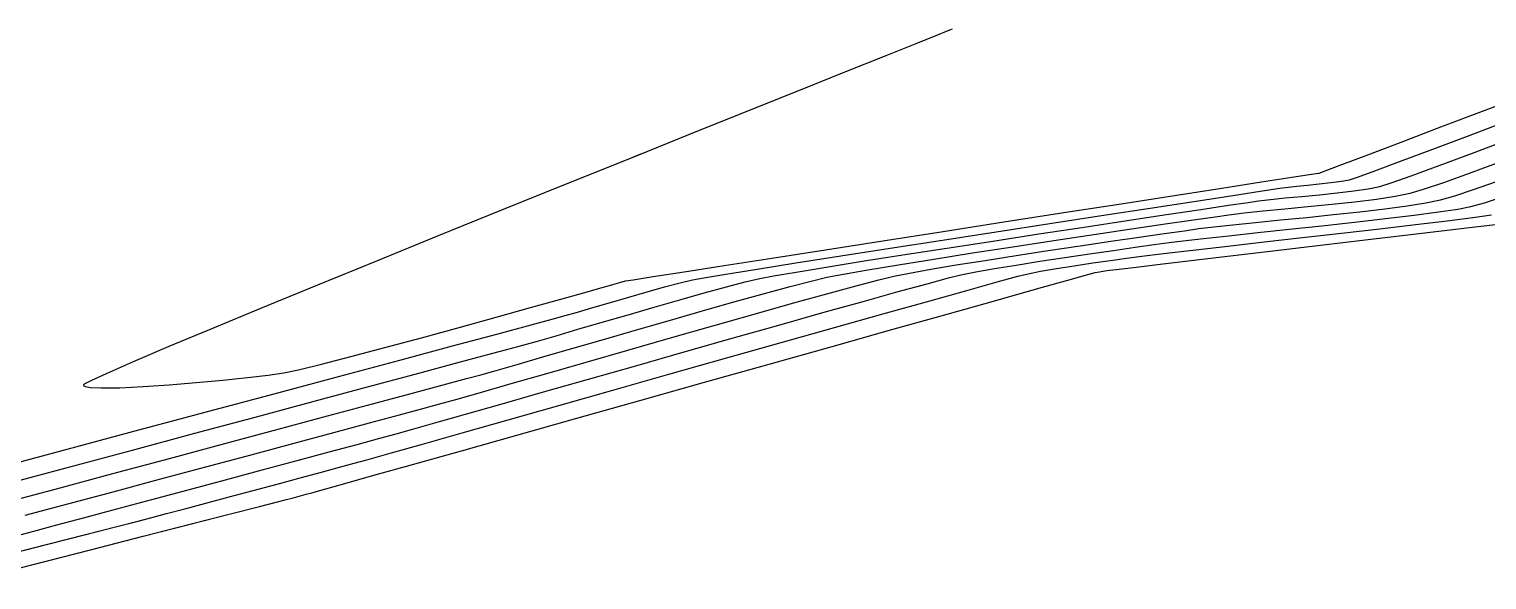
# Model space of a CAD drawing. Header units: metres. Extents: x 708868 to 711043, y 5411316 to 5413138.
# Drawn here: x 709927.5 to 710003.6, y 5412245.4 to 5412274.2 of the extents above; entities that cross this region are included whole.
import ezdxf

# ---------------------------------------------------------------- set-up
doc = ezdxf.new("R2010")
doc.units = ezdxf.units.M
for name, color, linetype in [('Rionegro 2010_Contours', 7, 'Continuous'), ('Rionegro 2014_Contours', 7, 'Continuous'), ('Rionegro 2018_Contours', 7, 'Continuous')]:
    doc.layers.add(name, color=color, linetype=linetype)

msp = doc.modelspace()

# ---------------------------------------------------------------- linework, layer by layer
at = {"layer": 'Rionegro 2010_Contours'}
for points in [[(709959.436, 5412267.657, 244), (709958.778, 5412267.392, 244), (709955.505, 5412266.073, 244), (709952.185, 5412264.732, 244), (709948.882, 5412263.394, 244), (709945.66, 5412262.084, 244), (709942.581, 5412260.827, 244), (709939.709, 5412259.648, 244), (709937.108, 5412258.572, 244), (709934.84, 5412257.623, 244), (709932.97, 5412256.827, 244), (709931.559, 5412256.208, 244), (709930.806, 5412255.857, 244), (709930.48, 5412255.687, 244), (709930.384, 5412255.62, 244), (709930.374, 5412255.601, 244), (709930.39, 5412255.576, 244), (709930.478, 5412255.533, 244), (709930.738, 5412255.488, 244), (709931.298, 5412255.462, 244), (709932.277, 5412255.476, 244), (709933.488, 5412255.534, 244), (709934.845, 5412255.626, 244), (709936.262, 5412255.742, 244), (709937.654, 5412255.872, 244), (709938.935, 5412256.006, 244), (709940.021, 5412256.136, 244), (709940.826, 5412256.25, 244), (709941.599, 5412256.411, 244), (709942.797, 5412256.702, 244), (709944.327, 5412257.096, 244), (709946.097, 5412257.565, 244), (709948.012, 5412258.083, 244), (709949.981, 5412258.622, 244), (709951.91, 5412259.156, 244), (709953.707, 5412259.656, 244), (709955.277, 5412260.095, 244), (709956.53, 5412260.447, 244), (709957.37, 5412260.684, 244), (709957.706, 5412260.779, 244), (709958, 5412260.864, 244), (709958.364, 5412260.969, 244), (709958.659, 5412261.047, 244), (709959.052, 5412261.11, 244), (709960.1, 5412261.275, 244), (709961.715, 5412261.527, 244), (709963.808, 5412261.854, 244), (709966.293, 5412262.241, 244), (709969.082, 5412262.675, 244), (709972.087, 5412263.142, 244), (709975.222, 5412263.63, 244), (709978.398, 5412264.124, 244), (709981.528, 5412264.61, 244), (709984.524, 5412265.076, 244), (709987.3, 5412265.507, 244), (709989.767, 5412265.89, 244), (709991.838, 5412266.212, 244), (709993.426, 5412266.459, 244), (709994.443, 5412266.617, 244), (709994.802, 5412266.672, 244), (709994.852, 5412266.678, 244), (709995.16, 5412266.795, 244), (709996.028, 5412267.123, 244), (709997.377, 5412267.634, 244), (709999.127, 5412268.297, 244), (710001.198, 5412269.082, 244), (710003.512, 5412269.958, 244), (710005.987, 5412270.896, 244)], [(709924.927, 5412251.029, 243), (709928.89, 5412252.092, 243), (709932.824, 5412253.148, 243), (709936.659, 5412254.177, 243), (709940.327, 5412255.161, 243), (709943.758, 5412256.081, 243), (709946.884, 5412256.92, 243), (709949.634, 5412257.659, 243), (709951.94, 5412258.278, 243), (709953.734, 5412258.76, 243), (709954.945, 5412259.086, 243), (709955.505, 5412259.238, 243), (709956.154, 5412259.422, 243), (709956.958, 5412259.656, 243), (709957.866, 5412259.923, 243), (709958.825, 5412260.204, 243), (709959.786, 5412260.481, 243), (709960.696, 5412260.737, 243), (709961.504, 5412260.952, 243), (709962.159, 5412261.11, 243), (709962.747, 5412261.217, 243), (709963.895, 5412261.407, 243), (709965.523, 5412261.669, 243), (709967.548, 5412261.99, 243), (709969.889, 5412262.357, 243), (709972.466, 5412262.758, 243), (709975.196, 5412263.182, 243), (709977.998, 5412263.615, 243), (709980.791, 5412264.045, 243), (709983.493, 5412264.461, 243), (709986.023, 5412264.849, 243), (709988.3, 5412265.197, 243), (709990.242, 5412265.494, 243), (709991.767, 5412265.726, 243), (709992.795, 5412265.882, 243), (709993.244, 5412265.948, 243), (709993.678, 5412265.998, 243), (709994.232, 5412266.052, 243), (709994.845, 5412266.111, 243), (709995.457, 5412266.176, 243), (709996.006, 5412266.248, 243), (709996.432, 5412266.328, 243), (709996.845, 5412266.468, 243), (709997.756, 5412266.8, 243), (709999.09, 5412267.297, 243), (710000.77, 5412267.927, 243), (710002.719, 5412268.661, 243), (710004.859, 5412269.472, 243)], [(709926.095, 5412250.388, 242), (709929.479, 5412251.295, 242), (709932.865, 5412252.204, 242), (709936.192, 5412253.096, 242), (709939.398, 5412253.957, 242), (709942.423, 5412254.769, 242), (709945.203, 5412255.516, 242), (709947.679, 5412256.181, 242), (709949.789, 5412256.748, 242), (709951.47, 5412257.201, 242), (709952.662, 5412257.523, 242), (709953.303, 5412257.697, 242), (709954.058, 5412257.909, 242), (709955.032, 5412258.19, 242), (709956.178, 5412258.523, 242), (709957.446, 5412258.893, 242), (709958.788, 5412259.284, 242), (709960.155, 5412259.679, 242), (709961.498, 5412260.064, 242), (709962.769, 5412260.421, 242), (709963.918, 5412260.736, 242), (709964.898, 5412260.992, 242), (709965.659, 5412261.173, 242), (709966.379, 5412261.31, 242), (709967.559, 5412261.513, 242), (709969.126, 5412261.77, 242), (709971.007, 5412262.072, 242), (709973.131, 5412262.406, 242), (709975.424, 5412262.763, 242), (709977.813, 5412263.131, 242), (709980.226, 5412263.501, 242), (709982.591, 5412263.861, 242), (709984.834, 5412264.201, 242), (709986.883, 5412264.51, 242), (709988.665, 5412264.778, 242), (709990.109, 5412264.993, 242), (709991.14, 5412265.145, 242), (709991.687, 5412265.224, 242), (709992.305, 5412265.298, 242), (709993.074, 5412265.376, 242), (709993.944, 5412265.459, 242), (709994.863, 5412265.548, 242), (709995.781, 5412265.643, 242), (709996.645, 5412265.746, 242), (709997.406, 5412265.857, 242), (709998.012, 5412265.977, 242), (709998.594, 5412266.161, 242), (709999.652, 5412266.535, 242), (710001.1, 5412267.065, 242), (710002.851, 5412267.718, 242), (710004.817, 5412268.459, 242)], [(709926.083, 5412249.432, 241), (709928.968, 5412250.205, 241), (709931.917, 5412250.996, 241), (709934.869, 5412251.788, 241), (709937.76, 5412252.564, 241), (709940.529, 5412253.308, 241), (709943.114, 5412254.002, 241), (709945.453, 5412254.631, 241), (709947.483, 5412255.178, 241), (709949.143, 5412255.625, 241), (709950.37, 5412255.957, 241), (709951.102, 5412256.156, 241), (709951.907, 5412256.382, 241), (709953.003, 5412256.695, 241), (709954.337, 5412257.081, 241), (709955.857, 5412257.521, 241), (709957.508, 5412257.999, 241), (709959.239, 5412258.5, 241), (709960.998, 5412259.006, 241), (709962.73, 5412259.501, 241), (709964.384, 5412259.968, 241), (709965.906, 5412260.392, 241), (709967.245, 5412260.756, 241), (709968.347, 5412261.042, 241), (709969.159, 5412261.236, 241), (709970.032, 5412261.407, 241), (709971.303, 5412261.63, 241), (709972.897, 5412261.894, 241), (709974.738, 5412262.189, 241), (709976.753, 5412262.505, 241), (709978.866, 5412262.83, 241), (709981.002, 5412263.155, 241), (709983.087, 5412263.468, 241), (709985.046, 5412263.76, 241), (709986.805, 5412264.019, 241), (709988.288, 5412264.236, 241), (709989.421, 5412264.4, 241), (709990.129, 5412264.5, 241), (709990.925, 5412264.596, 241), (709991.917, 5412264.699, 241), (709993.047, 5412264.808, 241), (709994.261, 5412264.925, 241), (709995.5, 5412265.049, 241), (709996.709, 5412265.181, 241), (709997.832, 5412265.321, 241), (709998.812, 5412265.469, 241), (709999.591, 5412265.627, 241), (710000.289, 5412265.834, 241), (710001.343, 5412266.192, 241), (710002.681, 5412266.672, 241), (710004.23, 5412267.245, 241)], [(709926.936, 5412247.772, 239), (709927.794, 5412247.998, 239), (709928.984, 5412248.314, 239), (709930.445, 5412248.704, 239), (709932.116, 5412249.15, 239), (709933.938, 5412249.637, 239), (709935.85, 5412250.15, 239), (709937.792, 5412250.67, 239), (709939.703, 5412251.184, 239), (709941.524, 5412251.674, 239), (709943.195, 5412252.124, 239), (709944.654, 5412252.518, 239), (709945.842, 5412252.84, 239), (709946.699, 5412253.074, 239), (709947.485, 5412253.293, 239), (709948.711, 5412253.64, 239), (709950.313, 5412254.095, 239), (709952.226, 5412254.64, 239), (709954.386, 5412255.256, 239), (709956.73, 5412255.924, 239), (709959.193, 5412256.625, 239), (709961.711, 5412257.342, 239), (709964.221, 5412258.054, 239), (709966.657, 5412258.744, 239), (709968.957, 5412259.393, 239), (709971.056, 5412259.982, 239), (709972.889, 5412260.492, 239), (709974.394, 5412260.904, 239), (709975.505, 5412261.201, 239), (709976.159, 5412261.362, 239), (709976.928, 5412261.515, 239), (709977.905, 5412261.689, 239), (709979.04, 5412261.877, 239), (709980.28, 5412262.073, 239), (709981.574, 5412262.27, 239), (709982.868, 5412262.462, 239), (709984.111, 5412262.643, 239), (709985.251, 5412262.806, 239), (709986.236, 5412262.944, 239), (709987.013, 5412263.052, 239), (709987.747, 5412263.143, 239), (709988.807, 5412263.263, 239), (709990.129, 5412263.406, 239), (709991.645, 5412263.568, 239), (709993.288, 5412263.743, 239), (709994.991, 5412263.927, 239), (709996.689, 5412264.114, 239), (709998.314, 5412264.3, 239), (709999.799, 5412264.479, 239), (710001.078, 5412264.646, 239), (710002.084, 5412264.797, 239), (710002.751, 5412264.926, 239), (710003.475, 5412265.13, 239), (710004.354, 5412265.419, 239)], [(709924.596, 5412245.449, 237), (709927.744, 5412246.254, 237), (709930.736, 5412247.019, 237), (709933.492, 5412247.724, 237), (709935.934, 5412248.348, 237), (709937.981, 5412248.871, 237), (709939.555, 5412249.274, 237), (709940.578, 5412249.536, 237), (709940.969, 5412249.636, 237), (709941.259, 5412249.713, 237), (709941.633, 5412249.813, 237), (709942.006, 5412249.913, 237), (709942.296, 5412249.992, 237), (709942.703, 5412250.106, 237), (709943.77, 5412250.406, 237), (709945.414, 5412250.869, 237), (709947.553, 5412251.471, 237), (709950.104, 5412252.19, 237), (709952.985, 5412253.001, 237), (709956.113, 5412253.881, 237), (709959.404, 5412254.808, 237), (709962.777, 5412255.757, 237), (709966.149, 5412256.706, 237), (709969.437, 5412257.632, 237), (709972.559, 5412258.51, 237), (709975.431, 5412259.318, 237), (709977.971, 5412260.033, 237), (709980.097, 5412260.63, 237), (709981.725, 5412261.088, 237), (709982.774, 5412261.382, 237), (709983.159, 5412261.489, 237), (709983.386, 5412261.529, 237), (709983.669, 5412261.571, 237), (709983.898, 5412261.603, 237), (709984.247, 5412261.645, 237), (709985.162, 5412261.754, 237), (709986.547, 5412261.918, 237), (709988.31, 5412262.127, 237), (709990.355, 5412262.369, 237), (709992.588, 5412262.634, 237), (709994.915, 5412262.91, 237), (709997.241, 5412263.186, 237), (709999.473, 5412263.451, 237), (710001.515, 5412263.694, 237), (710003.275, 5412263.904, 237), (710004.657, 5412264.07, 237)], [(709926.195, 5412246.718, 238), (709928.496, 5412247.306, 238), (709930.494, 5412247.816, 238), (709932.117, 5412248.232, 238), (709933.294, 5412248.534, 238), (709933.952, 5412248.704, 238), (709934.708, 5412248.903, 238), (709935.663, 5412249.156, 238), (709936.768, 5412249.451, 238), (709937.973, 5412249.773, 238), (709939.228, 5412250.109, 238), (709940.482, 5412250.446, 238), (709941.686, 5412250.77, 238), (709942.79, 5412251.068, 238), (709943.744, 5412251.327, 238), (709944.498, 5412251.533, 238), (709945.168, 5412251.72, 238), (709946.38, 5412252.062, 238), (709948.061, 5412252.537, 238), (709950.137, 5412253.124, 238), (709952.535, 5412253.803, 238), (709955.18, 5412254.552, 238), (709958.001, 5412255.35, 238), (709960.923, 5412256.177, 238), (709963.872, 5412257.011, 238), (709966.776, 5412257.831, 238), (709969.562, 5412258.617, 238), (709972.154, 5412259.347, 238), (709974.481, 5412260, 238), (709976.468, 5412260.556, 238), (709978.043, 5412260.992, 238), (709979.131, 5412261.289, 238), (709979.659, 5412261.425, 238), (709980.313, 5412261.553, 238), (709981.138, 5412261.694, 238), (709982.068, 5412261.841, 238), (709983.033, 5412261.985, 238), (709983.964, 5412262.12, 238), (709984.795, 5412262.236, 238), (709985.456, 5412262.328, 238), (709986.01, 5412262.396, 238), (709987.024, 5412262.514, 238), (709988.411, 5412262.673, 238), (709990.088, 5412262.864, 238), (709991.97, 5412263.079, 238), (709993.974, 5412263.307, 238), (709996.016, 5412263.542, 238), (709998.01, 5412263.773, 238), (709999.873, 5412263.992, 238), (710001.521, 5412264.191, 238), (710002.869, 5412264.36, 238), (710003.834, 5412264.491, 238)]]:
    msp.add_polyline3d(points, dxfattribs=at)
at = {"layer": 'Rionegro 2014_Contours'}
for points in [[(709975.693, 5412274.186, 244), (709975.616, 5412274.155, 244), (709975.39, 5412274.063, 244), (709974.879, 5412273.857, 244), (709973.897, 5412273.463, 244), (709972.232, 5412272.795, 244), (709970.141, 5412271.957, 244), (709967.687, 5412270.973, 244), (709964.932, 5412269.867, 244), (709961.942, 5412268.665, 244), (709958.778, 5412267.392, 244), (709955.505, 5412266.073, 244), (709952.185, 5412264.732, 244), (709948.882, 5412263.394, 244), (709945.66, 5412262.084, 244), (709942.581, 5412260.827, 244), (709939.709, 5412259.648, 244), (709937.108, 5412258.572, 244), (709934.84, 5412257.623, 244), (709932.97, 5412256.827, 244), (709931.559, 5412256.208, 244), (709930.806, 5412255.857, 244), (709930.48, 5412255.687, 244), (709930.384, 5412255.62, 244), (709930.374, 5412255.601, 244), (709930.39, 5412255.576, 244), (709930.478, 5412255.533, 244), (709930.738, 5412255.488, 244), (709931.298, 5412255.462, 244), (709932.277, 5412255.476, 244), (709933.488, 5412255.534, 244), (709934.845, 5412255.626, 244), (709936.262, 5412255.742, 244), (709937.654, 5412255.872, 244), (709938.935, 5412256.006, 244), (709940.021, 5412256.136, 244), (709940.826, 5412256.25, 244), (709941.599, 5412256.411, 244), (709942.797, 5412256.702, 244), (709944.327, 5412257.096, 244), (709946.097, 5412257.565, 244), (709948.012, 5412258.083, 244), (709949.981, 5412258.622, 244), (709951.91, 5412259.156, 244), (709953.707, 5412259.656, 244), (709955.277, 5412260.095, 244), (709956.53, 5412260.447, 244), (709957.37, 5412260.684, 244), (709957.706, 5412260.779, 244), (709958, 5412260.864, 244), (709958.364, 5412260.969, 244), (709958.659, 5412261.047, 244), (709959.052, 5412261.11, 244), (709960.1, 5412261.275, 244), (709961.715, 5412261.527, 244), (709963.808, 5412261.854, 244), (709966.293, 5412262.241, 244), (709969.082, 5412262.675, 244), (709972.087, 5412263.142, 244), (709975.222, 5412263.63, 244), (709978.398, 5412264.124, 244), (709981.528, 5412264.61, 244), (709984.524, 5412265.076, 244), (709987.3, 5412265.507, 244), (709989.767, 5412265.89, 244), (709991.838, 5412266.212, 244), (709993.426, 5412266.459, 244), (709994.443, 5412266.617, 244), (709994.802, 5412266.672, 244), (709994.852, 5412266.678, 244), (709995.16, 5412266.795, 244), (709996.028, 5412267.123, 244), (709997.377, 5412267.634, 244), (709999.127, 5412268.297, 244), (710001.198, 5412269.082, 244), (710003.512, 5412269.958, 244), (710005.987, 5412270.896, 244)], [(709924.927, 5412251.029, 243), (709928.89, 5412252.092, 243), (709932.824, 5412253.148, 243), (709936.659, 5412254.177, 243), (709940.327, 5412255.161, 243), (709943.758, 5412256.081, 243), (709946.884, 5412256.92, 243), (709949.634, 5412257.659, 243), (709951.94, 5412258.278, 243), (709953.734, 5412258.76, 243), (709954.945, 5412259.086, 243), (709955.505, 5412259.238, 243), (709956.154, 5412259.422, 243), (709956.958, 5412259.656, 243), (709957.866, 5412259.923, 243), (709958.825, 5412260.204, 243), (709959.786, 5412260.481, 243), (709960.696, 5412260.737, 243), (709961.504, 5412260.952, 243), (709962.159, 5412261.11, 243), (709962.747, 5412261.217, 243), (709963.895, 5412261.407, 243), (709965.523, 5412261.669, 243), (709967.548, 5412261.99, 243), (709969.889, 5412262.357, 243), (709972.466, 5412262.758, 243), (709975.196, 5412263.182, 243), (709977.998, 5412263.615, 243), (709980.791, 5412264.045, 243), (709983.493, 5412264.461, 243), (709986.023, 5412264.849, 243), (709988.3, 5412265.197, 243), (709990.242, 5412265.494, 243), (709991.767, 5412265.726, 243), (709992.795, 5412265.882, 243), (709993.244, 5412265.948, 243), (709993.678, 5412265.998, 243), (709994.232, 5412266.052, 243), (709994.845, 5412266.111, 243), (709995.457, 5412266.176, 243), (709996.006, 5412266.248, 243), (709996.432, 5412266.328, 243), (709996.845, 5412266.468, 243), (709997.756, 5412266.8, 243), (709999.09, 5412267.297, 243), (710000.77, 5412267.927, 243), (710002.719, 5412268.661, 243), (710004.859, 5412269.472, 243)], [(709926.095, 5412250.388, 242), (709929.479, 5412251.295, 242), (709932.865, 5412252.204, 242), (709936.192, 5412253.096, 242), (709939.398, 5412253.957, 242), (709942.423, 5412254.769, 242), (709945.203, 5412255.516, 242), (709947.679, 5412256.181, 242), (709949.789, 5412256.748, 242), (709951.47, 5412257.201, 242), (709952.662, 5412257.523, 242), (709953.303, 5412257.697, 242), (709954.058, 5412257.909, 242), (709955.032, 5412258.19, 242), (709956.178, 5412258.523, 242), (709957.446, 5412258.893, 242), (709958.788, 5412259.284, 242), (709960.155, 5412259.679, 242), (709961.498, 5412260.064, 242), (709962.769, 5412260.421, 242), (709963.918, 5412260.736, 242), (709964.898, 5412260.992, 242), (709965.659, 5412261.173, 242), (709966.379, 5412261.31, 242), (709967.559, 5412261.513, 242), (709969.126, 5412261.77, 242), (709971.007, 5412262.072, 242), (709973.131, 5412262.406, 242), (709975.424, 5412262.763, 242), (709977.813, 5412263.131, 242), (709980.226, 5412263.501, 242), (709982.591, 5412263.861, 242), (709984.834, 5412264.201, 242), (709986.883, 5412264.51, 242), (709988.665, 5412264.778, 242), (709990.109, 5412264.993, 242), (709991.14, 5412265.145, 242), (709991.687, 5412265.224, 242), (709992.305, 5412265.298, 242), (709993.074, 5412265.376, 242), (709993.944, 5412265.459, 242), (709994.863, 5412265.548, 242), (709995.781, 5412265.643, 242), (709996.645, 5412265.746, 242), (709997.406, 5412265.857, 242), (709998.012, 5412265.977, 242), (709998.594, 5412266.161, 242), (709999.652, 5412266.535, 242), (710001.1, 5412267.065, 242), (710002.851, 5412267.718, 242), (710004.817, 5412268.459, 242)], [(709926.083, 5412249.432, 241), (709928.968, 5412250.205, 241), (709931.917, 5412250.996, 241), (709934.869, 5412251.788, 241), (709937.76, 5412252.564, 241), (709940.529, 5412253.308, 241), (709943.114, 5412254.002, 241), (709945.453, 5412254.631, 241), (709947.483, 5412255.178, 241), (709949.143, 5412255.625, 241), (709950.37, 5412255.957, 241), (709951.102, 5412256.156, 241), (709951.907, 5412256.382, 241), (709953.003, 5412256.695, 241), (709954.337, 5412257.081, 241), (709955.857, 5412257.521, 241), (709957.508, 5412257.999, 241), (709959.239, 5412258.5, 241), (709960.998, 5412259.006, 241), (709962.73, 5412259.501, 241), (709964.384, 5412259.968, 241), (709965.906, 5412260.392, 241), (709967.245, 5412260.756, 241), (709968.347, 5412261.042, 241), (709969.159, 5412261.236, 241), (709970.032, 5412261.407, 241), (709971.303, 5412261.63, 241), (709972.897, 5412261.894, 241), (709974.738, 5412262.189, 241), (709976.753, 5412262.505, 241), (709978.866, 5412262.83, 241), (709981.002, 5412263.155, 241), (709983.087, 5412263.468, 241), (709985.046, 5412263.76, 241), (709986.805, 5412264.019, 241), (709988.288, 5412264.236, 241), (709989.421, 5412264.4, 241), (709990.129, 5412264.5, 241), (709990.925, 5412264.596, 241), (709991.917, 5412264.699, 241), (709993.047, 5412264.808, 241), (709994.261, 5412264.925, 241), (709995.5, 5412265.049, 241), (709996.709, 5412265.181, 241), (709997.832, 5412265.321, 241), (709998.812, 5412265.469, 241), (709999.591, 5412265.627, 241), (710000.289, 5412265.834, 241), (710001.343, 5412266.192, 241), (710002.681, 5412266.672, 241), (710004.23, 5412267.245, 241)], [(709927.334, 5412248.817, 240), (709929.572, 5412249.416, 240), (709931.928, 5412250.047, 240), (709934.343, 5412250.695, 240), (709936.761, 5412251.343, 240), (709939.123, 5412251.978, 240), (709941.371, 5412252.582, 240), (709943.449, 5412253.141, 240), (709945.299, 5412253.639, 240), (709946.862, 5412254.061, 240), (709948.082, 5412254.392, 240), (709948.901, 5412254.615, 240), (709949.8, 5412254.866, 240), (709951.085, 5412255.232, 240), (709952.691, 5412255.691, 240), (709954.551, 5412256.224, 240), (709956.599, 5412256.812, 240), (709958.771, 5412257.435, 240), (709960.999, 5412258.073, 240), (709963.218, 5412258.706, 240), (709965.363, 5412259.315, 240), (709967.366, 5412259.879, 240), (709969.164, 5412260.379, 240), (709970.689, 5412260.796, 240), (709971.876, 5412261.109, 240), (709972.659, 5412261.299, 240), (709973.475, 5412261.461, 240), (709974.58, 5412261.657, 240), (709975.915, 5412261.88, 240), (709977.421, 5412262.122, 240), (709979.04, 5412262.374, 240), (709980.711, 5412262.629, 240), (709982.378, 5412262.879, 240), (709983.98, 5412263.116, 240), (709985.459, 5412263.332, 240), (709986.757, 5412263.52, 240), (709987.814, 5412263.67, 240), (709988.571, 5412263.776, 240), (709989.343, 5412263.871, 240), (709990.342, 5412263.979, 240), (709991.518, 5412264.098, 240), (709992.819, 5412264.228, 240), (709994.195, 5412264.365, 240), (709995.594, 5412264.51, 240), (709996.967, 5412264.659, 240), (709998.262, 5412264.812, 240), (709999.428, 5412264.967, 240), (710000.415, 5412265.122, 240), (710001.171, 5412265.276, 240), (710001.924, 5412265.49, 240), (710002.9, 5412265.81, 240), (710004.047, 5412266.215, 240)], [(709926.936, 5412247.772, 239), (709927.794, 5412247.998, 239), (709928.984, 5412248.314, 239), (709930.445, 5412248.704, 239), (709932.116, 5412249.15, 239), (709933.938, 5412249.637, 239), (709935.85, 5412250.15, 239), (709937.792, 5412250.67, 239), (709939.703, 5412251.184, 239), (709941.524, 5412251.674, 239), (709943.195, 5412252.124, 239), (709944.654, 5412252.518, 239), (709945.842, 5412252.84, 239), (709946.699, 5412253.074, 239), (709947.485, 5412253.293, 239), (709948.711, 5412253.64, 239), (709950.313, 5412254.095, 239), (709952.226, 5412254.64, 239), (709954.386, 5412255.256, 239), (709956.73, 5412255.924, 239), (709959.193, 5412256.625, 239), (709961.711, 5412257.342, 239), (709964.221, 5412258.054, 239), (709966.657, 5412258.744, 239), (709968.957, 5412259.393, 239), (709971.056, 5412259.982, 239), (709972.889, 5412260.492, 239), (709974.394, 5412260.904, 239), (709975.505, 5412261.201, 239), (709976.159, 5412261.362, 239), (709976.928, 5412261.515, 239), (709977.905, 5412261.689, 239), (709979.04, 5412261.877, 239), (709980.28, 5412262.073, 239), (709981.574, 5412262.27, 239), (709982.868, 5412262.462, 239), (709984.111, 5412262.643, 239), (709985.251, 5412262.806, 239), (709986.236, 5412262.944, 239), (709987.013, 5412263.052, 239), (709987.747, 5412263.143, 239), (709988.807, 5412263.263, 239), (709990.129, 5412263.406, 239), (709991.645, 5412263.568, 239), (709993.288, 5412263.743, 239), (709994.991, 5412263.927, 239), (709996.689, 5412264.114, 239), (709998.314, 5412264.3, 239), (709999.799, 5412264.479, 239), (710001.078, 5412264.646, 239), (710002.084, 5412264.797, 239), (710002.751, 5412264.926, 239), (710003.475, 5412265.13, 239), (710004.354, 5412265.419, 239)], [(709924.607, 5412245.452, 237), (709927.754, 5412246.257, 237), (709930.744, 5412247.021, 237), (709933.498, 5412247.725, 237), (709935.938, 5412248.349, 237), (709937.983, 5412248.872, 237), (709939.557, 5412249.274, 237), (709940.578, 5412249.536, 237), (709940.969, 5412249.636, 237), (709941.259, 5412249.713, 237), (709941.633, 5412249.813, 237), (709942.006, 5412249.913, 237), (709942.296, 5412249.992, 237), (709942.703, 5412250.106, 237), (709943.77, 5412250.406, 237), (709945.414, 5412250.869, 237), (709947.553, 5412251.471, 237), (709950.104, 5412252.19, 237), (709952.985, 5412253.001, 237), (709956.113, 5412253.881, 237), (709959.404, 5412254.808, 237), (709962.777, 5412255.757, 237), (709966.149, 5412256.706, 237), (709969.437, 5412257.632, 237), (709972.559, 5412258.51, 237), (709975.431, 5412259.318, 237), (709977.971, 5412260.033, 237), (709980.097, 5412260.63, 237), (709981.725, 5412261.088, 237), (709982.774, 5412261.382, 237), (709983.159, 5412261.489, 237), (709983.386, 5412261.529, 237), (709983.669, 5412261.571, 237), (709983.898, 5412261.603, 237), (709984.247, 5412261.645, 237), (709985.162, 5412261.754, 237), (709986.547, 5412261.918, 237), (709988.31, 5412262.127, 237), (709990.355, 5412262.369, 237), (709992.588, 5412262.634, 237), (709994.915, 5412262.91, 237), (709997.241, 5412263.186, 237), (709999.473, 5412263.451, 237), (710001.515, 5412263.694, 237), (710003.275, 5412263.904, 237), (710004.657, 5412264.07, 237)], [(709926.218, 5412246.725, 238), (709928.513, 5412247.311, 238), (709930.504, 5412247.819, 238), (709932.122, 5412248.233, 238), (709933.295, 5412248.534, 238), (709933.952, 5412248.704, 238), (709934.708, 5412248.903, 238), (709935.663, 5412249.156, 238), (709936.768, 5412249.451, 238), (709937.973, 5412249.773, 238), (709939.228, 5412250.109, 238), (709940.482, 5412250.446, 238), (709941.686, 5412250.77, 238), (709942.79, 5412251.068, 238), (709943.744, 5412251.327, 238), (709944.498, 5412251.533, 238), (709945.168, 5412251.72, 238), (709946.38, 5412252.062, 238), (709948.061, 5412252.537, 238), (709950.137, 5412253.124, 238), (709952.535, 5412253.803, 238), (709955.18, 5412254.552, 238), (709958.001, 5412255.35, 238), (709960.923, 5412256.177, 238), (709963.872, 5412257.011, 238), (709966.776, 5412257.831, 238), (709969.562, 5412258.617, 238), (709972.154, 5412259.347, 238), (709974.481, 5412260, 238), (709976.468, 5412260.556, 238), (709978.043, 5412260.992, 238), (709979.131, 5412261.289, 238), (709979.659, 5412261.425, 238), (709980.313, 5412261.553, 238), (709981.138, 5412261.694, 238), (709982.068, 5412261.841, 238), (709983.033, 5412261.985, 238), (709983.964, 5412262.12, 238), (709984.795, 5412262.236, 238), (709985.456, 5412262.328, 238), (709986.01, 5412262.396, 238), (709987.024, 5412262.514, 238), (709988.411, 5412262.673, 238), (709990.088, 5412262.864, 238), (709991.97, 5412263.079, 238), (709993.974, 5412263.307, 238), (709996.016, 5412263.542, 238), (709998.01, 5412263.773, 238), (709999.873, 5412263.992, 238), (710001.521, 5412264.191, 238), (710002.869, 5412264.36, 238), (710003.834, 5412264.491, 238)]]:
    msp.add_polyline3d(points, dxfattribs=at)
at = {"layer": 'Rionegro 2018_Contours'}
for points in [[(709975.693, 5412274.186, 244), (709975.616, 5412274.155, 244), (709975.39, 5412274.063, 244), (709974.879, 5412273.857, 244), (709973.897, 5412273.463, 244), (709972.232, 5412272.795, 244), (709970.141, 5412271.957, 244), (709967.687, 5412270.973, 244), (709964.932, 5412269.867, 244), (709961.942, 5412268.665, 244), (709958.778, 5412267.392, 244), (709955.505, 5412266.073, 244), (709952.185, 5412264.732, 244), (709948.882, 5412263.394, 244), (709945.66, 5412262.084, 244), (709942.581, 5412260.827, 244), (709939.709, 5412259.648, 244), (709937.108, 5412258.572, 244), (709934.84, 5412257.623, 244), (709932.97, 5412256.827, 244), (709931.559, 5412256.208, 244), (709930.806, 5412255.857, 244), (709930.48, 5412255.687, 244), (709930.384, 5412255.62, 244), (709930.374, 5412255.601, 244), (709930.39, 5412255.576, 244), (709930.478, 5412255.533, 244), (709930.738, 5412255.488, 244), (709931.298, 5412255.462, 244), (709932.277, 5412255.476, 244), (709933.488, 5412255.534, 244), (709934.845, 5412255.626, 244), (709936.262, 5412255.742, 244), (709937.654, 5412255.872, 244), (709938.935, 5412256.006, 244), (709940.021, 5412256.136, 244), (709940.826, 5412256.25, 244), (709941.599, 5412256.411, 244), (709942.797, 5412256.702, 244), (709944.327, 5412257.096, 244), (709946.097, 5412257.565, 244), (709948.012, 5412258.083, 244), (709949.981, 5412258.622, 244), (709951.91, 5412259.156, 244), (709953.707, 5412259.656, 244), (709955.277, 5412260.095, 244), (709956.53, 5412260.447, 244), (709957.37, 5412260.684, 244), (709957.706, 5412260.779, 244), (709958, 5412260.864, 244), (709958.364, 5412260.969, 244), (709958.659, 5412261.047, 244), (709959.052, 5412261.11, 244), (709960.1, 5412261.275, 244), (709961.715, 5412261.527, 244), (709963.808, 5412261.854, 244), (709966.293, 5412262.241, 244), (709969.082, 5412262.675, 244), (709972.087, 5412263.142, 244), (709975.222, 5412263.63, 244), (709978.398, 5412264.124, 244), (709981.528, 5412264.61, 244), (709984.524, 5412265.076, 244), (709987.3, 5412265.507, 244), (709989.767, 5412265.89, 244), (709991.838, 5412266.212, 244), (709993.426, 5412266.459, 244), (709994.443, 5412266.617, 244), (709994.802, 5412266.672, 244), (709994.852, 5412266.678, 244), (709995.16, 5412266.795, 244), (709996.028, 5412267.123, 244), (709997.377, 5412267.634, 244), (709999.127, 5412268.297, 244), (710001.198, 5412269.082, 244), (710003.512, 5412269.958, 244), (710005.987, 5412270.896, 244)], [(709924.927, 5412251.029, 243), (709928.89, 5412252.092, 243), (709932.824, 5412253.148, 243), (709936.659, 5412254.177, 243), (709940.327, 5412255.161, 243), (709943.758, 5412256.081, 243), (709946.884, 5412256.92, 243), (709949.634, 5412257.659, 243), (709951.94, 5412258.278, 243), (709953.734, 5412258.76, 243), (709954.945, 5412259.086, 243), (709955.505, 5412259.238, 243), (709956.154, 5412259.422, 243), (709956.958, 5412259.656, 243), (709957.866, 5412259.923, 243), (709958.825, 5412260.204, 243), (709959.786, 5412260.481, 243), (709960.696, 5412260.737, 243), (709961.504, 5412260.952, 243), (709962.159, 5412261.11, 243), (709962.747, 5412261.217, 243), (709963.895, 5412261.407, 243), (709965.523, 5412261.669, 243), (709967.548, 5412261.99, 243), (709969.889, 5412262.357, 243), (709972.466, 5412262.758, 243), (709975.196, 5412263.182, 243), (709977.998, 5412263.615, 243), (709980.791, 5412264.045, 243), (709983.493, 5412264.461, 243), (709986.023, 5412264.849, 243), (709988.3, 5412265.197, 243), (709990.242, 5412265.494, 243), (709991.767, 5412265.726, 243), (709992.795, 5412265.882, 243), (709993.244, 5412265.948, 243), (709993.678, 5412265.998, 243), (709994.232, 5412266.052, 243), (709994.845, 5412266.111, 243), (709995.457, 5412266.176, 243), (709996.006, 5412266.248, 243), (709996.432, 5412266.328, 243), (709996.845, 5412266.468, 243), (709997.756, 5412266.8, 243), (709999.09, 5412267.297, 243), (710000.77, 5412267.927, 243), (710002.719, 5412268.661, 243), (710004.859, 5412269.472, 243)], [(709926.095, 5412250.388, 242), (709929.479, 5412251.295, 242), (709932.865, 5412252.204, 242), (709936.192, 5412253.096, 242), (709939.398, 5412253.957, 242), (709942.423, 5412254.769, 242), (709945.203, 5412255.516, 242), (709947.679, 5412256.181, 242), (709949.789, 5412256.748, 242), (709951.47, 5412257.201, 242), (709952.662, 5412257.523, 242), (709953.303, 5412257.697, 242), (709954.058, 5412257.909, 242), (709955.032, 5412258.19, 242), (709956.178, 5412258.523, 242), (709957.446, 5412258.893, 242), (709958.788, 5412259.284, 242), (709960.155, 5412259.679, 242), (709961.498, 5412260.064, 242), (709962.769, 5412260.421, 242), (709963.918, 5412260.736, 242), (709964.898, 5412260.992, 242), (709965.659, 5412261.173, 242), (709966.379, 5412261.31, 242), (709967.559, 5412261.513, 242), (709969.126, 5412261.77, 242), (709971.007, 5412262.072, 242), (709973.131, 5412262.406, 242), (709975.424, 5412262.763, 242), (709977.813, 5412263.131, 242), (709980.226, 5412263.501, 242), (709982.591, 5412263.861, 242), (709984.834, 5412264.201, 242), (709986.883, 5412264.51, 242), (709988.665, 5412264.778, 242), (709990.109, 5412264.993, 242), (709991.14, 5412265.145, 242), (709991.687, 5412265.224, 242), (709992.305, 5412265.298, 242), (709993.074, 5412265.376, 242), (709993.944, 5412265.459, 242), (709994.863, 5412265.548, 242), (709995.781, 5412265.643, 242), (709996.645, 5412265.746, 242), (709997.406, 5412265.857, 242), (709998.012, 5412265.977, 242), (709998.594, 5412266.161, 242), (709999.652, 5412266.535, 242), (710001.1, 5412267.065, 242), (710002.851, 5412267.718, 242), (710004.817, 5412268.459, 242)], [(709926.083, 5412249.432, 241), (709928.968, 5412250.205, 241), (709931.917, 5412250.996, 241), (709934.869, 5412251.788, 241), (709937.76, 5412252.564, 241), (709940.529, 5412253.308, 241), (709943.114, 5412254.002, 241), (709945.453, 5412254.631, 241), (709947.483, 5412255.178, 241), (709949.143, 5412255.625, 241), (709950.37, 5412255.957, 241), (709951.102, 5412256.156, 241), (709951.907, 5412256.382, 241), (709953.003, 5412256.695, 241), (709954.337, 5412257.081, 241), (709955.857, 5412257.521, 241), (709957.508, 5412257.999, 241), (709959.239, 5412258.5, 241), (709960.998, 5412259.006, 241), (709962.73, 5412259.501, 241), (709964.384, 5412259.968, 241), (709965.906, 5412260.392, 241), (709967.245, 5412260.756, 241), (709968.347, 5412261.042, 241), (709969.159, 5412261.236, 241), (709970.032, 5412261.407, 241), (709971.303, 5412261.63, 241), (709972.897, 5412261.894, 241), (709974.738, 5412262.189, 241), (709976.753, 5412262.505, 241), (709978.866, 5412262.83, 241), (709981.002, 5412263.155, 241), (709983.087, 5412263.468, 241), (709985.046, 5412263.76, 241), (709986.805, 5412264.019, 241), (709988.288, 5412264.236, 241), (709989.421, 5412264.4, 241), (709990.129, 5412264.5, 241), (709990.925, 5412264.596, 241), (709991.917, 5412264.699, 241), (709993.047, 5412264.808, 241), (709994.261, 5412264.925, 241), (709995.5, 5412265.049, 241), (709996.709, 5412265.181, 241), (709997.832, 5412265.321, 241), (709998.812, 5412265.469, 241), (709999.591, 5412265.627, 241), (710000.289, 5412265.834, 241), (710001.343, 5412266.192, 241), (710002.681, 5412266.672, 241), (710004.23, 5412267.245, 241)], [(709927.334, 5412248.817, 240), (709929.572, 5412249.416, 240), (709931.928, 5412250.047, 240), (709934.343, 5412250.695, 240), (709936.761, 5412251.343, 240), (709939.123, 5412251.978, 240), (709941.371, 5412252.582, 240), (709943.449, 5412253.141, 240), (709945.299, 5412253.639, 240), (709946.862, 5412254.061, 240), (709948.082, 5412254.392, 240), (709948.901, 5412254.615, 240), (709949.8, 5412254.866, 240), (709951.085, 5412255.232, 240), (709952.691, 5412255.691, 240), (709954.551, 5412256.224, 240), (709956.599, 5412256.812, 240), (709958.771, 5412257.435, 240), (709960.999, 5412258.073, 240), (709963.218, 5412258.706, 240), (709965.363, 5412259.315, 240), (709967.366, 5412259.879, 240), (709969.164, 5412260.379, 240), (709970.689, 5412260.796, 240), (709971.876, 5412261.109, 240), (709972.659, 5412261.299, 240), (709973.475, 5412261.461, 240), (709974.58, 5412261.657, 240), (709975.915, 5412261.88, 240), (709977.421, 5412262.122, 240), (709979.04, 5412262.374, 240), (709980.711, 5412262.629, 240), (709982.378, 5412262.879, 240), (709983.98, 5412263.116, 240), (709985.459, 5412263.332, 240), (709986.757, 5412263.52, 240), (709987.814, 5412263.67, 240), (709988.571, 5412263.776, 240), (709989.343, 5412263.871, 240), (709990.342, 5412263.979, 240), (709991.518, 5412264.098, 240), (709992.819, 5412264.228, 240), (709994.195, 5412264.365, 240), (709995.594, 5412264.51, 240), (709996.967, 5412264.659, 240), (709998.262, 5412264.812, 240), (709999.428, 5412264.967, 240), (710000.415, 5412265.122, 240), (710001.171, 5412265.276, 240), (710001.924, 5412265.49, 240), (710002.9, 5412265.81, 240), (710004.047, 5412266.215, 240)], [(709926.936, 5412247.772, 239), (709927.794, 5412247.998, 239), (709928.984, 5412248.314, 239), (709930.445, 5412248.704, 239), (709932.116, 5412249.15, 239), (709933.938, 5412249.637, 239), (709935.85, 5412250.15, 239), (709937.792, 5412250.67, 239), (709939.703, 5412251.184, 239), (709941.524, 5412251.674, 239), (709943.195, 5412252.124, 239), (709944.654, 5412252.518, 239), (709945.842, 5412252.84, 239), (709946.699, 5412253.074, 239), (709947.485, 5412253.293, 239), (709948.711, 5412253.64, 239), (709950.313, 5412254.095, 239), (709952.226, 5412254.64, 239), (709954.386, 5412255.256, 239), (709956.73, 5412255.924, 239), (709959.193, 5412256.625, 239), (709961.711, 5412257.342, 239), (709964.221, 5412258.054, 239), (709966.657, 5412258.744, 239), (709968.957, 5412259.393, 239), (709971.056, 5412259.982, 239), (709972.889, 5412260.492, 239), (709974.394, 5412260.904, 239), (709975.505, 5412261.201, 239), (709976.159, 5412261.362, 239), (709976.928, 5412261.515, 239), (709977.905, 5412261.689, 239), (709979.04, 5412261.877, 239), (709980.28, 5412262.073, 239), (709981.574, 5412262.27, 239), (709982.868, 5412262.462, 239), (709984.111, 5412262.643, 239), (709985.251, 5412262.806, 239), (709986.236, 5412262.944, 239), (709987.013, 5412263.052, 239), (709987.747, 5412263.143, 239), (709988.807, 5412263.263, 239), (709990.129, 5412263.406, 239), (709991.645, 5412263.568, 239), (709993.288, 5412263.743, 239), (709994.991, 5412263.927, 239), (709996.689, 5412264.114, 239), (709998.314, 5412264.3, 239), (709999.799, 5412264.479, 239), (710001.078, 5412264.646, 239), (710002.084, 5412264.797, 239), (710002.751, 5412264.926, 239), (710003.475, 5412265.13, 239), (710004.354, 5412265.419, 239)], [(709924.607, 5412245.452, 237), (709927.754, 5412246.257, 237), (709930.744, 5412247.021, 237), (709933.498, 5412247.725, 237), (709935.938, 5412248.349, 237), (709937.983, 5412248.872, 237), (709939.557, 5412249.274, 237), (709940.578, 5412249.536, 237), (709940.969, 5412249.636, 237), (709941.259, 5412249.713, 237), (709941.633, 5412249.813, 237), (709942.006, 5412249.913, 237), (709942.296, 5412249.992, 237), (709942.703, 5412250.106, 237), (709943.77, 5412250.406, 237), (709945.414, 5412250.869, 237), (709947.553, 5412251.471, 237), (709950.104, 5412252.19, 237), (709952.985, 5412253.001, 237), (709956.113, 5412253.881, 237), (709959.404, 5412254.808, 237), (709962.777, 5412255.757, 237), (709966.149, 5412256.706, 237), (709969.437, 5412257.632, 237), (709972.559, 5412258.51, 237), (709975.431, 5412259.318, 237), (709977.971, 5412260.033, 237), (709980.097, 5412260.63, 237), (709981.725, 5412261.088, 237), (709982.774, 5412261.382, 237), (709983.159, 5412261.489, 237), (709983.386, 5412261.529, 237), (709983.669, 5412261.571, 237), (709983.898, 5412261.603, 237), (709984.247, 5412261.645, 237), (709985.162, 5412261.754, 237), (709986.547, 5412261.918, 237), (709988.31, 5412262.127, 237), (709990.355, 5412262.369, 237), (709992.588, 5412262.634, 237), (709994.915, 5412262.91, 237), (709997.241, 5412263.186, 237), (709999.473, 5412263.451, 237), (710001.515, 5412263.694, 237), (710003.275, 5412263.904, 237), (710004.657, 5412264.07, 237)], [(709926.218, 5412246.725, 238), (709928.513, 5412247.311, 238), (709930.504, 5412247.819, 238), (709932.122, 5412248.233, 238), (709933.295, 5412248.534, 238), (709933.952, 5412248.704, 238), (709934.708, 5412248.903, 238), (709935.663, 5412249.156, 238), (709936.768, 5412249.451, 238), (709937.973, 5412249.773, 238), (709939.228, 5412250.109, 238), (709940.482, 5412250.446, 238), (709941.686, 5412250.77, 238), (709942.79, 5412251.068, 238), (709943.744, 5412251.327, 238), (709944.498, 5412251.533, 238), (709945.168, 5412251.72, 238), (709946.38, 5412252.062, 238), (709948.061, 5412252.537, 238), (709950.137, 5412253.124, 238), (709952.535, 5412253.803, 238), (709955.18, 5412254.552, 238), (709958.001, 5412255.35, 238), (709960.923, 5412256.177, 238), (709963.872, 5412257.011, 238), (709966.776, 5412257.831, 238), (709969.562, 5412258.617, 238), (709972.154, 5412259.347, 238), (709974.481, 5412260, 238), (709976.468, 5412260.556, 238), (709978.043, 5412260.992, 238), (709979.131, 5412261.289, 238), (709979.659, 5412261.425, 238), (709980.313, 5412261.553, 238), (709981.138, 5412261.694, 238), (709982.068, 5412261.841, 238), (709983.033, 5412261.985, 238), (709983.964, 5412262.12, 238), (709984.795, 5412262.236, 238), (709985.456, 5412262.328, 238), (709986.01, 5412262.396, 238), (709987.024, 5412262.514, 238), (709988.411, 5412262.673, 238), (709990.088, 5412262.864, 238), (709991.97, 5412263.079, 238), (709993.974, 5412263.307, 238), (709996.016, 5412263.542, 238), (709998.01, 5412263.773, 238), (709999.873, 5412263.992, 238), (710001.521, 5412264.191, 238), (710002.869, 5412264.36, 238), (710003.834, 5412264.491, 238)]]:
    msp.add_polyline3d(points, dxfattribs=at)

doc.saveas('drawing.dxf')
